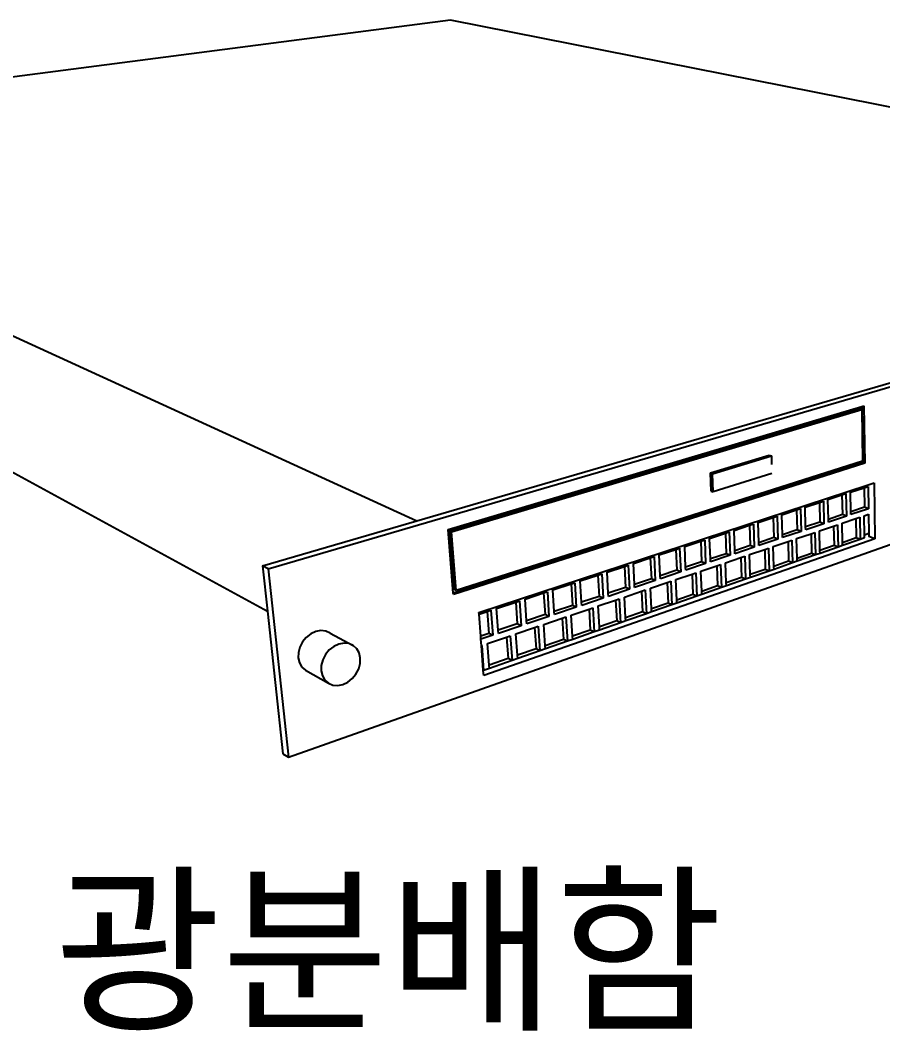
# Model space of a CAD drawing. Extents: x 36 to 402, y 15 to 266.
# Drawn here: x 231.51 to 243.24, y 105.44 to 119.19 of the extents above; entities that cross this region are included whole.
import ezdxf
from ezdxf.enums import TextEntityAlignment as Align

# ---------------------------------------------------------------- set-up
doc = ezdxf.new("R2010")
doc.units = 0
doc.header["$MEASUREMENT"] = 0
doc.layers.get('0').update_dxf_attribs({"linetype": 'CONTINUOUS'})
doc.layers.add('DETL', color=7, linetype='CONTINUOUS')
doc.styles.add('HY해드라인M', font='')
doc.styles.get('HY해드라인M').set_extended_font_data('GulimChe')

# ---------------------------------------------------------------- blocks, each defined once
blk = doc.blocks.new('Router4')
for p, q in [((-306.09, 259.67), (-820.62, 193.1)), ((281.58, 143.56), (-306.09, 259.67)), ((-820.62, 193.1), (-325.72, -33.41)), ((-412.84, -61.51), (321.51, 153.55)), ((-325.72, -33.41), (281.58, 143.56)), ((-807.81, 128.97), (-413.28, -86.46)), ((-401, -171.92), (315.83, 81.7)), ((-307.43, -38.53), (-65.22, 33.48)), ((-306.66, -39.4), (-66.52, 32.14)), ((-305.51, -39.93), (-65.32, 31.75)), ((-65.32, 31.75), (-66.52, 32.14)), ((-65.32, 31.75), (-64.82, 1.54)), ((-65.22, 33.48), (-64.03, 33.83)), ((-65.22, 33.48), (-64.68, 0.71)), ((-64.03, 33.83), (-63.49, 0.29)), ((-64.68, 0.71), (-304.47, -75.74)), ((-63.49, 0.29), (-304.4, -76.64)), ((-64.82, 1.54), (-302.81, -74.19)), ((-153.9, -5.44), (-119.44, 5.07)), ((-152.71, -5.89), (-118.24, 4.64)), ((-119.44, 5.07), (-118.24, 4.64)), ((-118.24, 4.64), (-118.09, -0.56)), ((-63.49, 0.29), (-64.68, 0.71)), ((-153.48, -16.02), (-153.9, -5.44)), ((-153.9, -5.44), (-152.71, -5.89)), ((-152.29, -16.48), (-152.71, -5.89)), ((-117.93, -5.75), (-152.29, -16.48)), ((-61.63, -12.42), (-58.11, -11.27)), ((-58.11, -11.27), (-57.62, -43.93)), ((-289.44, -87.15), (-61.63, -12.42)), ((-153.48, -16.02), (-152.29, -16.48)), ((-76.91, -18.32), (-74.58, -17.55)), ((-74.58, -17.55), (-74.33, -30.73)), ((-71.97, -16.69), (-63.95, -14.06)), ((-71.76, -28.19), (-71.97, -16.69)), ((-63.95, -14.06), (-61.61, -13.29)), ((-63.95, -14.06), (-63.76, -25.5)), ((-61.61, -13.29), (-61.41, -26.37)), ((-98.5, -25.41), (-90.1, -22.65)), ((-90.1, -22.65), (-87.78, -21.89)), ((-90.1, -22.65), (-89.83, -34.27)), ((-87.78, -21.89), (-87.48, -35.16)), ((-85.12, -21.01), (-76.91, -18.32)), ((-84.87, -32.6), (-85.12, -21.01)), ((-76.91, -18.32), (-76.68, -29.85)), ((-112.1, -29.88), (-103.51, -27.06)), ((-103.51, -27.06), (-101.2, -26.3)), ((-103.51, -27.06), (-103.2, -38.76)), ((-101.2, -26.3), (-100.85, -39.67)), ((-98.2, -37.08), (-98.5, -25.41)), ((-63.76, -25.5), (-71.76, -28.19)), ((-71.73, -29.85), (-71.76, -28.19)), ((-61.41, -26.37), (-71.73, -29.85)), ((-61.41, -26.37), (-63.76, -25.5)), ((-416.16, -59.77), (-325.72, -33.41)), ((-131.04, -36.1), (-128.75, -35.35)), ((-128.75, -35.35), (-128.3, -48.92)), ((-125.95, -34.43), (-117.16, -31.54)), ((-125.57, -46.28), (-125.95, -34.43)), ((-117.16, -31.54), (-114.85, -30.78)), ((-117.16, -31.54), (-116.8, -43.33)), ((-114.85, -30.78), (-114.46, -44.26)), ((-111.77, -41.64), (-112.1, -29.88)), ((-89.83, -34.27), (-98.2, -37.08)), ((-87.48, -35.16), (-98.16, -38.76)), ((-87.48, -35.16), (-89.83, -34.27)), ((-76.68, -29.85), (-84.87, -32.6)), ((-84.83, -34.27), (-84.87, -32.6)), ((-74.33, -30.73), (-84.83, -34.27)), ((-76.88, -34.89), (-68.82, -32.16)), ((-76.65, -46.27), (-76.88, -34.89)), ((-74.33, -30.73), (-76.68, -29.85)), ((-68.82, -32.16), (-66.49, -31.37)), ((-68.82, -32.16), (-68.62, -43.48)), ((-66.49, -31.37), (-66.27, -44.37)), ((-63.92, -30.49), (-61.35, -29.62)), ((-63.73, -41.79), (-63.92, -30.49)), ((-61.35, -29.62), (-61.18, -40.9)), ((-304.47, -75.74), (-307.43, -38.53)), ((-303.95, -73.64), (-306.66, -39.4)), ((-305.51, -39.93), (-306.66, -39.4)), ((-302.81, -74.19), (-305.51, -39.93)), ((-154.39, -43.77), (-145.17, -40.75)), ((-145.17, -40.75), (-142.89, -40)), ((-145.17, -40.75), (-144.72, -52.72)), ((-142.89, -40), (-142.39, -53.67)), ((-140.04, -39.06), (-131.04, -36.1)), ((-139.61, -51), (-140.04, -39.06)), ((-131.04, -36.1), (-130.64, -47.98)), ((-103.2, -38.76), (-111.77, -41.64)), ((-100.85, -39.67), (-111.72, -43.33)), ((-103.46, -43.91), (-95.03, -41.05)), ((-100.85, -39.67), (-103.2, -38.76)), ((-98.16, -38.76), (-98.2, -37.08)), ((-95.03, -41.05), (-92.72, -40.27)), ((-95.03, -41.05), (-94.74, -52.54)), ((-92.72, -40.27), (-92.41, -53.47)), ((-90.06, -39.36), (-81.81, -36.56)), ((-89.79, -50.82), (-90.06, -39.36)), ((-81.81, -36.56), (-79.5, -35.78)), ((-81.81, -36.56), (-81.57, -47.97)), ((-79.5, -35.78), (-79.23, -48.88)), ((-61.18, -40.9), (-63.73, -41.79)), ((-61.18, -40.9), (-61.15, -42.59)), ((-57.62, -43.93), (-286.65, -123.99)), ((-168.99, -48.57), (-159.55, -45.47)), ((-159.55, -45.47), (-157.28, -44.73)), ((-159.55, -45.47), (-159.06, -57.53)), ((-157.28, -44.73), (-156.72, -58.51)), ((-153.91, -55.8), (-154.39, -43.77)), ((-116.8, -43.33), (-125.57, -46.28)), ((-125.51, -47.98), (-125.57, -46.28)), ((-114.46, -44.26), (-125.51, -47.98)), ((-117.1, -48.54), (-108.47, -45.61)), ((-114.46, -44.26), (-116.8, -43.33)), ((-111.72, -43.33), (-111.77, -41.64)), ((-108.47, -45.61), (-106.17, -44.83)), ((-108.47, -45.61), (-108.14, -57.19)), ((-106.17, -44.83), (-105.81, -58.13)), ((-103.16, -55.46), (-103.46, -43.91)), ((-68.62, -43.48), (-76.65, -46.27)), ((-76.62, -47.97), (-76.65, -46.27)), ((-66.27, -44.37), (-76.62, -47.97)), ((-66.27, -44.37), (-68.62, -43.48)), ((-63.71, -43.48), (-66.27, -44.37)), ((-63.71, -43.48), (-63.73, -41.79)), ((-57.62, -43.93), (-61.15, -42.59)), ((-183.85, -53.46), (-174.19, -50.28)), ((-174.19, -50.28), (-171.94, -49.54)), ((-174.19, -50.28), (-173.65, -62.44)), ((-171.94, -49.54), (-171.32, -63.43)), ((-168.46, -60.69), (-168.99, -48.57)), ((-144.72, -52.72), (-153.91, -55.8)), ((-142.39, -53.67), (-144.72, -52.72)), ((-130.64, -47.98), (-139.61, -51)), ((-139.55, -52.72), (-139.61, -51)), ((-128.3, -48.92), (-139.55, -52.72)), ((-130.98, -53.25), (-122.15, -50.25)), ((-130.58, -64.97), (-130.98, -53.25)), ((-128.3, -48.92), (-130.64, -47.98)), ((-122.15, -50.25), (-119.86, -49.48)), ((-122.15, -50.25), (-121.78, -61.92)), ((-119.86, -49.48), (-119.44, -62.87)), ((-116.75, -60.17), (-117.1, -48.54)), ((-94.74, -52.54), (-103.16, -55.46)), ((-92.41, -53.47), (-94.74, -52.54)), ((-89.75, -52.54), (-92.41, -53.47)), ((-81.57, -47.97), (-89.79, -50.82)), ((-89.75, -52.54), (-89.79, -50.82)), ((-79.23, -48.88), (-89.75, -52.54)), ((-79.23, -48.88), (-81.57, -47.97)), ((-76.62, -47.97), (-79.23, -48.88)), ((-198.99, -58.43), (-189.1, -55.18)), ((-198.36, -70.74), (-198.99, -58.43)), ((-189.1, -55.18), (-186.86, -54.44)), ((-189.1, -55.18), (-188.5, -67.43)), ((-186.86, -54.44), (-186.18, -68.44)), ((-183.27, -65.67), (-183.85, -53.46)), ((-159.06, -57.53), (-168.46, -60.69)), ((-156.72, -58.51), (-168.38, -62.44)), ((-156.72, -58.51), (-159.06, -57.53)), ((-153.84, -57.53), (-153.91, -55.8)), ((-142.39, -53.67), (-153.84, -57.53)), ((-150.22, -59.78), (-147.96, -59.01)), ((-147.96, -59.01), (-147.44, -72.61)), ((-145.11, -58.04), (-136.06, -54.97)), ((-144.66, -69.85), (-145.11, -58.04)), ((-136.06, -54.97), (-133.79, -54.2)), ((-136.06, -54.97), (-135.65, -66.73)), ((-133.79, -54.2), (-133.32, -67.7)), ((-108.14, -57.19), (-116.75, -60.17)), ((-105.81, -58.13), (-116.7, -61.92)), ((-105.81, -58.13), (-108.14, -57.19)), ((-103.11, -57.19), (-105.81, -58.13)), ((-103.11, -57.19), (-103.16, -55.46)), ((-92.41, -53.47), (-103.11, -57.19)), ((-412.84, -61.51), (-416.16, -59.77)), ((-416.16, -59.77), (-413.28, -86.46)), ((-412.84, -61.51), (-401, -171.92)), ((-219.74, -65.25), (-217.53, -64.52)), ((-217.53, -64.52), (-216.73, -78.74)), ((-214.41, -63.5), (-204.28, -60.17)), ((-213.72, -75.91), (-214.41, -63.5)), ((-204.28, -60.17), (-202.05, -59.44)), ((-204.28, -60.17), (-203.63, -72.51)), ((-202.05, -59.44), (-201.31, -73.54)), ((-173.65, -62.44), (-183.27, -65.67)), ((-171.32, -63.43), (-183.19, -67.43)), ((-174.11, -67.89), (-164.64, -64.67)), ((-171.32, -63.43), (-173.65, -62.44)), ((-168.38, -62.44), (-168.46, -60.69)), ((-164.64, -64.67), (-162.39, -63.91)), ((-164.64, -64.67), (-164.13, -76.6)), ((-162.39, -63.91), (-161.81, -77.61)), ((-159.48, -62.92), (-150.22, -59.78)), ((-158.99, -74.82), (-159.48, -62.92)), ((-150.22, -59.78), (-149.76, -71.62)), ((-121.78, -61.92), (-130.58, -64.97)), ((-130.52, -66.73), (-130.58, -64.97)), ((-119.44, -62.87), (-130.52, -66.73)), ((-119.44, -62.87), (-121.78, -61.92)), ((-116.7, -61.92), (-119.44, -62.87)), ((-116.7, -61.92), (-116.75, -60.17)), ((-246.12, -73.92), (-235.49, -70.42)), ((-235.49, -70.42), (-233.3, -69.7)), ((-235.49, -70.42), (-234.72, -82.97)), ((-233.3, -69.7), (-232.43, -84.03)), ((-230.12, -68.66), (-219.74, -65.25)), ((-229.37, -81.17), (-230.12, -68.66)), ((-219.74, -65.25), (-219.03, -77.69)), ((-188.5, -67.43), (-198.36, -70.74)), ((-198.27, -72.51), (-198.36, -70.74)), ((-186.18, -68.44), (-198.27, -72.51)), ((-189.01, -72.94), (-179.31, -69.65)), ((-186.18, -68.44), (-188.5, -67.43)), ((-183.19, -67.43), (-183.27, -65.67)), ((-179.31, -69.65), (-177.07, -68.89)), ((-179.31, -69.65), (-178.75, -81.67)), ((-177.07, -68.89), (-176.44, -82.7)), ((-173.57, -79.88), (-174.11, -67.89)), ((-135.65, -66.73), (-144.66, -69.85)), ((-144.59, -71.62), (-144.66, -69.85)), ((-133.32, -67.7), (-144.59, -71.62)), ((-133.32, -67.7), (-135.65, -66.73)), ((-130.52, -66.73), (-133.32, -67.7)), ((-304.4, -76.64), (-304.47, -75.74)), ((-302.81, -74.19), (-303.95, -73.64)), ((-262.43, -79.28), (-251.54, -75.7)), ((-251.54, -75.7), (-249.36, -74.98)), ((-251.54, -75.7), (-250.71, -88.34)), ((-249.36, -74.98), (-248.42, -89.43)), ((-245.31, -86.53), (-246.12, -73.92)), ((-203.63, -72.51), (-213.72, -75.91)), ((-213.62, -77.69), (-213.72, -75.91)), ((-201.31, -73.54), (-213.62, -77.69)), ((-204.19, -78.09), (-194.25, -74.72)), ((-201.31, -73.54), (-203.63, -72.51)), ((-194.25, -74.72), (-192.03, -73.96)), ((-194.25, -74.72), (-193.64, -86.83)), ((-192.03, -73.96), (-191.33, -87.88)), ((-188.42, -85.02), (-189.01, -72.94)), ((-164.13, -76.6), (-173.57, -79.88)), ((-161.81, -77.61), (-164.13, -76.6)), ((-158.91, -76.6), (-161.81, -77.61)), ((-149.76, -71.62), (-158.99, -74.82)), ((-158.91, -76.6), (-158.99, -74.82)), ((-147.44, -72.61), (-158.91, -76.6)), ((-147.44, -72.61), (-149.76, -71.62)), ((-144.59, -71.62), (-147.44, -72.61)), ((-279.05, -84.74), (-267.89, -81.07)), ((-267.89, -81.07), (-265.73, -80.36)), ((-267.89, -81.07), (-267, -93.82)), ((-265.73, -80.36), (-264.72, -94.92)), ((-261.56, -91.99), (-262.43, -79.28)), ((-219.03, -77.69), (-229.37, -81.17)), ((-229.26, -82.97), (-229.37, -81.17)), ((-216.73, -78.74), (-229.26, -82.97)), ((-219.64, -83.33), (-209.46, -79.88)), ((-216.73, -78.74), (-219.03, -77.69)), ((-209.46, -79.88), (-207.25, -79.13)), ((-209.46, -79.88), (-208.8, -92.09)), ((-207.25, -79.13), (-206.5, -93.15)), ((-203.54, -90.27), (-204.19, -78.09)), ((-178.75, -81.67), (-188.42, -85.02)), ((-176.44, -82.7), (-188.33, -86.83)), ((-176.44, -82.7), (-178.75, -81.67)), ((-173.49, -81.67), (-176.44, -82.7)), ((-173.49, -81.67), (-173.57, -79.88)), ((-161.81, -77.61), (-173.49, -81.67)), ((-413.28, -86.46), (-404.27, -169.89)), ((-289.37, -88.13), (-289.44, -87.15)), ((-289.37, -88.13), (-284.56, -86.55)), ((-288.39, -101.01), (-289.37, -88.13)), ((-284.56, -86.55), (-282.41, -85.84)), ((-284.56, -86.55), (-283.6, -99.4)), ((-282.41, -85.84), (-281.33, -100.52)), ((-278.12, -97.55), (-279.05, -84.74)), ((-250.71, -88.34), (-261.56, -91.99)), ((-248.42, -89.43), (-250.71, -88.34)), ((-234.72, -82.97), (-245.31, -86.53)), ((-245.2, -88.34), (-245.31, -86.53)), ((-232.43, -84.03), (-245.2, -88.34)), ((-235.38, -88.68), (-224.96, -85.14)), ((-234.62, -101.04), (-235.38, -88.68)), ((-232.43, -84.03), (-234.72, -82.97)), ((-224.96, -85.14), (-222.76, -84.39)), ((-224.96, -85.14), (-224.24, -97.44)), ((-222.76, -84.39), (-221.94, -98.53)), ((-218.94, -95.61), (-219.64, -83.33)), ((-193.64, -86.83), (-203.54, -90.27)), ((-191.33, -87.88), (-203.44, -92.09)), ((-191.33, -87.88), (-193.64, -86.83)), ((-188.33, -86.83), (-191.33, -87.88)), ((-188.33, -86.83), (-188.42, -85.02)), ((-267, -93.82), (-278.12, -97.55)), ((-264.72, -94.92), (-267, -93.82)), ((-261.43, -93.82), (-261.56, -91.99)), ((-248.42, -89.43), (-261.43, -93.82)), ((-251.42, -94.12), (-240.74, -90.5)), ((-250.6, -106.58), (-251.42, -94.12)), ((-240.74, -90.5), (-238.56, -89.76)), ((-240.74, -90.5), (-239.96, -102.9)), ((-238.56, -89.76), (-237.68, -104)), ((-208.8, -92.09), (-218.94, -95.61)), ((-206.5, -93.15), (-218.83, -97.44)), ((-206.5, -93.15), (-208.8, -92.09)), ((-203.44, -92.09), (-206.5, -93.15)), ((-203.44, -92.09), (-203.54, -90.27)), ((-387.87, -99.65), (-390.52, -101.71)), ((-384.94, -98.31), (-387.87, -99.65)), ((-381.95, -97.77), (-384.94, -98.31)), ((-379.09, -98.07), (-381.95, -97.77)), ((-376.55, -99.19), (-379.09, -98.07)), ((-376.55, -99.19), (-362.98, -106.5)), ((-283.6, -99.4), (-288.39, -101.01)), ((-281.33, -100.52), (-288.25, -102.86)), ((-281.33, -100.52), (-283.6, -99.4)), ((-277.98, -99.4), (-278.12, -97.55)), ((-264.72, -94.92), (-277.98, -99.4)), ((-267.76, -99.66), (-256.82, -95.95)), ((-266.88, -112.23), (-267.76, -99.66)), ((-256.82, -95.95), (-254.66, -95.22)), ((-256.82, -95.95), (-255.98, -108.45)), ((-254.66, -95.22), (-253.7, -109.58)), ((-224.24, -97.44), (-234.62, -101.04)), ((-221.94, -98.53), (-234.51, -102.9)), ((-221.94, -98.53), (-224.24, -97.44)), ((-218.83, -97.44), (-221.94, -98.53)), ((-218.83, -97.44), (-218.94, -95.61)), ((-392.71, -104.34), (-394.29, -107.37)), ((-390.52, -101.71), (-392.71, -104.34)), ((-371.41, -105.65), (-374.35, -107.02)), ((-368.4, -105.09), (-371.41, -105.65)), ((-365.53, -105.39), (-368.4, -105.09)), ((-362.98, -106.5), (-365.53, -105.39)), ((-360.95, -108.36), (-362.98, -106.5)), ((-288.25, -102.86), (-288.39, -101.01)), ((-287.97, -106.52), (-288.25, -102.86)), ((-287.97, -106.52), (-287.79, -106.46)), ((-287.79, -106.46), (-286.69, -121.05)), ((-284.42, -105.32), (-273.21, -101.51)), ((-283.47, -117.98), (-284.42, -105.32)), ((-273.21, -101.51), (-271.07, -100.79)), ((-273.21, -101.51), (-272.31, -114.11)), ((-271.07, -100.79), (-270.04, -115.26)), ((-239.96, -102.9), (-250.6, -106.58)), ((-237.68, -104), (-250.47, -108.45)), ((-237.68, -104), (-239.96, -102.9)), ((-234.51, -102.9), (-237.68, -104)), ((-234.51, -102.9), (-234.62, -101.04)), ((-395.15, -110.58), (-395.22, -113.76)), ((-394.29, -107.37), (-395.15, -110.58)), ((-379.22, -111.79), (-380.82, -114.86)), ((-377.02, -109.11), (-379.22, -111.79)), ((-374.35, -107.02), (-377.02, -109.11)), ((-359.54, -110.84), (-360.95, -108.36)), ((-358.87, -113.76), (-359.54, -110.84)), ((-286.88, -120.95), (-287.97, -106.52)), ((-255.98, -108.45), (-266.88, -112.23)), ((-266.75, -114.11), (-266.88, -112.23)), ((-253.7, -109.58), (-266.75, -114.11)), ((-253.7, -109.58), (-255.98, -108.45)), ((-250.47, -108.45), (-253.7, -109.58)), ((-250.47, -108.45), (-250.6, -106.58)), ((-395.22, -113.76), (-394.51, -116.67)), ((-394.51, -116.67), (-393.07, -119.13)), ((-381.69, -118.11), (-381.78, -121.32)), ((-380.82, -114.86), (-381.69, -118.11)), ((-359.83, -120.14), (-358.97, -116.93)), ((-358.97, -116.93), (-358.87, -113.76)), ((-272.31, -114.11), (-283.47, -117.98)), ((-283.33, -119.88), (-283.47, -117.98)), ((-270.04, -115.26), (-283.33, -119.88)), ((-270.04, -115.26), (-272.31, -114.11)), ((-266.75, -114.11), (-270.04, -115.26)), ((-393.07, -119.13), (-391, -120.95)), ((-391, -120.95), (-377.55, -128.58)), ((-381.78, -121.32), (-381.07, -124.26)), ((-381.07, -124.26), (-379.63, -126.74)), ((-363.56, -125.82), (-361.4, -123.17)), ((-361.4, -123.17), (-359.83, -120.14)), ((-286.69, -121.05), (-286.88, -120.95)), ((-286.87, -121.11), (-286.88, -120.95)), ((-286.65, -123.99), (-286.87, -121.11)), ((-283.33, -119.88), (-286.69, -121.05)), ((-379.63, -126.74), (-377.55, -128.58)), ((-377.55, -128.58), (-374.98, -129.65)), ((-374.98, -129.65), (-372.1, -129.9)), ((-372.1, -129.9), (-369.1, -129.31)), ((-369.1, -129.31), (-366.19, -127.91)), ((-366.19, -127.91), (-363.56, -125.82)), ((-404.27, -169.89), (-401, -171.92))]:
    blk.add_line(p, q)

msp = doc.modelspace()

# ---------------------------------------------------------------- block references
at = {"layer": 'DETL', "xscale": 0.02323838810778858, "yscale": 0.02323838810778858, "zscale": 0.02323838810778858}
msp.add_blockref('Router4', (244.477, 113.159), dxfattribs=at)

# ---------------------------------------------------------------- texts
at = {"layer": 'DETL', "color": 3, "style": 'HY해드라인M'}
msp.add_text('광분배함', height=1.8105, dxfattribs=at).set_placement((236.521, 106.54), align=Align.MIDDLE_CENTER)

doc.saveas('drawing.dxf')
